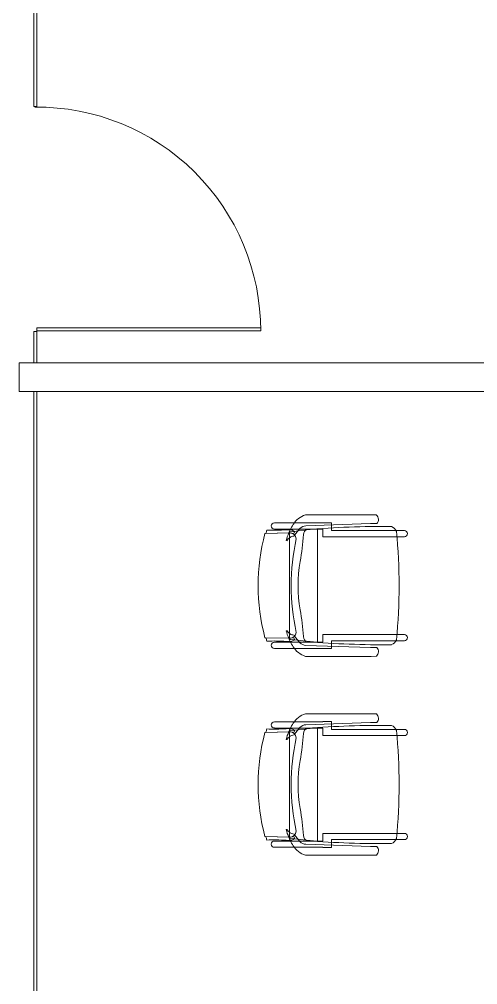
# Model space of a CAD drawing. Header units: inches. Extents: x -1221 to 179, y -822 to 880.
# Drawn here: x -32.6 to 40.7, y -80.9 to 73.6 of the extents above; entities that cross this region are included whole.
import ezdxf

# ---------------------------------------------------------------- set-up
doc = ezdxf.new("R2010")
doc.units = ezdxf.units.IN
doc.header["$MEASUREMENT"] = 0
for name, color, linetype, lineweight in [('X1$0$A-DOOR', 31, 'Continuous', 13), ('X1$0$A-WALL', 113, 'Continuous', 9), ('X1$0$I-FURN', 30, 'Continuous', 9), ('X1$0$I-WALL', 2, 'Continuous', 9)]:
    doc.layers.add(name, color=color, linetype=linetype, lineweight=lineweight)

# ---------------------------------------------------------------- blocks, each defined once
blk = doc.blocks.new('X1$0$F-Haworth_Chair_X99-Seminar - X99 Seminar Chair with Glides-V14-FIRST FLOOR POWER _ SIGNAL')
at = {"layer": 'X1$0$I-FURN'}
for p, q in [((-8.82, 9.44), (-8.82, 10.78)), ((-8.82, -0.89), (-8.82, 9.44)), ((-7.83, 10.78), (-7.83, 9.57)), ((-7.83, 9.57), (-7.83, -2.27)), ((7.83, 9.57), (7.83, 10.78)), ((7.83, -2.27), (7.83, 9.57)), ((8.82, 10.78), (8.82, 9.44)), ((8.82, 9.44), (8.82, -0.89)), ((-11.32, 5.48), (-11.3, 6.32)), ((-9.92, 6.36), (-9.92, 5.36)), ((9.92, 5.36), (9.92, 6.36)), ((11.3, 6.32), (11.32, 5.48)), ((-11.32, -5.06), (-11.32, 5.48)), ((-9.92, 5.36), (-9.57, -4.97)), ((9.57, -4.97), (9.92, 5.36)), ((11.32, 5.48), (11.32, -5.06)), ((-10.07, -0.89), (-9.71, -0.89)), ((-10.07, -2.27), (-10.07, -0.89)), ((-9.71, -0.89), (-9.2, -0.89)), ((-9.2, -0.89), (-8.82, -0.89)), ((8.82, -0.89), (9.2, -0.89)), ((9.2, -0.89), (9.71, -0.89)), ((9.71, -0.89), (10.07, -0.89)), ((10.07, -0.89), (10.07, -2.27)), ((-10.04, -2.27), (-10.07, -2.27)), ((-10.04, -4.99), (-10.04, -2.27)), ((-9.04, -2.27), (-9.04, -3.12)), ((-7.83, -2.27), (-9.04, -2.27)), ((9.04, -2.27), (7.83, -2.27)), ((9.04, -3.12), (9.04, -2.27)), ((10.04, -2.27), (10.04, -4.99)), ((10.07, -2.27), (10.04, -2.27)), ((-9.07, -3.12), (9.07, -3.12)), ((-9.07, -3.2), (-9.07, -3.12)), ((-8.9, -4.8), (-9.07, -3.2)), ((-9.04, -3.12), (-9.04, -3.43)), ((-9.04, -3.43), (-9.04, -3.61)), ((-9.04, -3.62), (-9.04, -5.99)), ((9.07, -3.2), (8.9, -4.8)), ((9.04, -3.43), (9.04, -3.12)), ((9.04, -3.61), (9.04, -3.43)), ((9.04, -5.99), (9.04, -3.62)), ((9.07, -3.12), (9.07, -3.2)), ((-10.04, -6.81), (-10.04, -5)), ((-9.13, -5.92), (-8.07, -6.77)), ((-9.04, -5.99), (-9.04, -7.4)), ((-8.88, -4.99), (-8.89, -4.91)), ((-8.75, -6.22), (-8.88, -4.99)), ((8.07, -6.77), (9.13, -5.92)), ((8.88, -4.99), (8.75, -6.22)), ((8.89, -4.91), (8.88, -4.99)), ((9.04, -7.4), (9.04, -5.99)), ((10.04, -5), (10.04, -6.81)), ((-10.04, -10.02), (-10.04, -6.81)), ((-9.04, -7.4), (-9.04, -10.02)), ((-8.68, -6.87), (-8.75, -6.22)), ((-8.62, -7.42), (-8.68, -6.87)), ((-8.6, -7.6), (-8.62, -7.43)), ((-8.61, -6.81), (-8.23, -6.95)), ((-8.49, -7.6), (-8.56, -7.6)), ((-8.42, -7.57), (-8.34, -11.37)), ((-8.34, -11.52), (-8.42, -7.57)), ((-7.65, -7.6), (-8.4, -7.6)), ((-8.03, -6.81), (-7.95, -6.87)), ((7.65, -7.6), (-7.65, -7.6)), ((8.4, -7.6), (7.65, -7.6)), ((7.95, -6.87), (8.03, -6.81)), ((8.23, -6.95), (8.61, -6.81)), ((8.34, -11.37), (8.42, -7.57)), ((8.42, -7.57), (8.34, -11.52)), ((8.56, -7.6), (8.49, -7.6)), ((8.62, -7.43), (8.6, -7.6)), ((8.68, -6.87), (8.62, -7.42)), ((8.75, -6.22), (8.68, -6.87)), ((9.04, -10.02), (9.04, -7.4)), ((10.04, -6.81), (10.04, -10.02)), ((-7.18, -7.99), (-7.21, -8.13)), ((7.21, -8.13), (7.18, -7.99))]:
    blk.add_line(p, q, dxfattribs=at)
for centre, radius, start, end in [((-8.32, 10.78), 0.495, 0, 180), ((8.32, 10.78), 0.495, 0, 180), ((-8.21, 8.28), 1.31, 110.0433, 159.9567), ((0, -75.01), 84.96, 84.1475, 95.8525), ((8.21, 8.28), 1.31, 20.0433, 69.9567), ((144.06, 7.32), 153.52, 179.4749, 184.5213), ((-144.06, 7.32), 153.52, 355.4787, 0.5251), ((-10.58, 5.68), 0.956, 45.8901, 138.1099), ((10.58, 5.68), 0.956, 41.8901, 134.1099), ((-7.87, -3.92), 3.63, 198.1789, 238.0478), ((-8.18, -4.9), 1.39, 182.8013, 227.1078), ((-8.24, -4.59), 0.763, 194.2338, 275.7662), ((-11.32, -48.08), 42.84, 79.9767, 85.7699), ((0, 15.97), 22.19, 259.9767, 280.0233), ((11.32, -48.08), 42.84, 94.2301, 100.0233), ((8.24, -4.59), 0.763, 264.2338, 345.7662), ((8.18, -4.9), 1.39, 312.8922, 357.1987), ((7.87, -3.92), 3.63, 301.9522, 341.8211), ((-4.71, 1.15), 9.61, 238.0478, 243.9964), ((-5.2, -7.86), 3.74, 170.0936, 184.0143), ((-4.71, 1.15), 9.61, 243.9964, 246.4906), ((-8.28, -7.33), 0.613, 122.5427, 170.0936), ((-4.71, 1.15), 9.61, 246.6393, 247.073), ((-7.37, -7.55), 1.05, 95.9554, 181.1786), ((-7.37, -7.55), 1.05, 145.2002, 181.1786), ((-4.71, 1.15), 9.61, 247.2631, 254.9334), ((-6.55, -6.76), 1.38, 185.0878, 212.4248), ((-6.55, -6.76), 1.38, 214.0187, 242.9497), ((0, 26.49), 33.83, 257.2285, 282.7715), ((6.55, -6.76), 1.38, 297.0503, 325.9813), ((4.71, 1.15), 9.61, 285.0666, 292.7369), ((7.37, -7.55), 1.05, 358.8214, 84.0446), ((6.55, -6.76), 1.38, 327.5752, 354.9122), ((7.37, -7.55), 1.05, 358.8214, 34.7998), ((4.71, 1.15), 9.61, 292.927, 293.3607), ((4.71, 1.15), 9.61, 293.5094, 296.0036), ((8.28, -7.33), 0.613, 9.9064, 57.4573), ((5.2, -7.86), 3.74, 355.9857, 9.9064), ((4.71, 1.15), 9.61, 296.0036, 301.9522), ((-36.06, -10.03), 27.2, 357.4882, 4.0143), ((36.06, -10.03), 27.2, 175.9857, 182.5118), ((-9.54, -10.02), 0.498, 180, 0), ((9.54, -10.02), 0.498, 180, 0), ((0, 20.73), 33.17, 254.4478, 255.4234), ((0, 20.29), 32.89, 255.304, 284.6925), ((0, 20.73), 33.17, 284.5766, 285.5522)]:
    blk.add_arc(centre, radius, start, end, dxfattribs=at)
blk = doc.blocks.new('X1$0$F-Haworth_Chair_X99-Seminar - X99 Seminar Chair with Glides-V15-FIRST FLOOR POWER _ SIGNAL')
at = {"layer": 'X1$0$I-FURN'}
for p, q in [((-8.82, 9.44), (-8.82, 10.78)), ((-8.82, -0.89), (-8.82, 9.44)), ((-7.83, 10.78), (-7.83, 9.57)), ((-7.83, 9.57), (-7.83, -2.27)), ((7.83, 9.57), (7.83, 10.78)), ((7.83, -2.27), (7.83, 9.57)), ((8.82, 10.78), (8.82, 9.44)), ((8.82, 9.44), (8.82, -0.89)), ((-11.32, 5.48), (-11.3, 6.32)), ((-9.92, 6.36), (-9.92, 5.36)), ((9.92, 5.36), (9.92, 6.36)), ((11.3, 6.32), (11.32, 5.48)), ((-11.32, -5.06), (-11.32, 5.48)), ((-9.92, 5.36), (-9.57, -4.97)), ((9.57, -4.97), (9.92, 5.36)), ((11.32, 5.48), (11.32, -5.06)), ((-10.07, -0.89), (-9.71, -0.89)), ((-10.07, -2.27), (-10.07, -0.89)), ((-9.71, -0.89), (-9.2, -0.89)), ((-9.2, -0.89), (-8.82, -0.89)), ((8.82, -0.89), (9.2, -0.89)), ((9.2, -0.89), (9.71, -0.89)), ((9.71, -0.89), (10.07, -0.89)), ((10.07, -0.89), (10.07, -2.27)), ((-10.04, -2.27), (-10.07, -2.27)), ((-10.04, -4.99), (-10.04, -2.27)), ((-9.04, -2.27), (-9.04, -3.12)), ((-7.83, -2.27), (-9.04, -2.27)), ((9.04, -2.27), (7.83, -2.27)), ((9.04, -3.12), (9.04, -2.27)), ((10.04, -2.27), (10.04, -4.99)), ((10.07, -2.27), (10.04, -2.27)), ((-9.07, -3.12), (9.07, -3.12)), ((-9.07, -3.2), (-9.07, -3.12)), ((-8.9, -4.8), (-9.07, -3.2)), ((-9.04, -3.12), (-9.04, -3.43)), ((-9.04, -3.43), (-9.04, -3.61)), ((-9.04, -3.62), (-9.04, -5.99)), ((9.07, -3.2), (8.9, -4.8)), ((9.04, -3.43), (9.04, -3.12)), ((9.04, -3.61), (9.04, -3.43)), ((9.04, -5.99), (9.04, -3.62)), ((9.07, -3.12), (9.07, -3.2)), ((-10.04, -6.81), (-10.04, -5)), ((-9.13, -5.92), (-8.07, -6.77)), ((-9.04, -5.99), (-9.04, -7.4)), ((-8.88, -4.99), (-8.89, -4.91)), ((-8.75, -6.22), (-8.88, -4.99)), ((8.07, -6.77), (9.13, -5.92)), ((8.88, -4.99), (8.75, -6.22)), ((8.89, -4.91), (8.88, -4.99)), ((9.04, -7.4), (9.04, -5.99)), ((10.04, -5), (10.04, -6.81)), ((-10.04, -10.02), (-10.04, -6.81)), ((-9.04, -7.4), (-9.04, -10.02)), ((-8.68, -6.87), (-8.75, -6.22)), ((-8.62, -7.42), (-8.68, -6.87)), ((-8.6, -7.6), (-8.62, -7.43)), ((-8.61, -6.81), (-8.23, -6.95)), ((-8.49, -7.6), (-8.56, -7.6)), ((-8.42, -7.57), (-8.34, -11.37)), ((-8.34, -11.52), (-8.42, -7.57)), ((-7.65, -7.6), (-8.4, -7.6)), ((-8.03, -6.81), (-7.95, -6.87)), ((7.65, -7.6), (-7.65, -7.6)), ((8.4, -7.6), (7.65, -7.6)), ((7.95, -6.87), (8.03, -6.81)), ((8.23, -6.95), (8.61, -6.81)), ((8.34, -11.37), (8.42, -7.57)), ((8.42, -7.57), (8.34, -11.52)), ((8.56, -7.6), (8.49, -7.6)), ((8.62, -7.43), (8.6, -7.6)), ((8.68, -6.87), (8.62, -7.42)), ((8.75, -6.22), (8.68, -6.87)), ((9.04, -10.02), (9.04, -7.4)), ((10.04, -6.81), (10.04, -10.02)), ((-7.18, -7.99), (-7.21, -8.13)), ((7.21, -8.13), (7.18, -7.99))]:
    blk.add_line(p, q, dxfattribs=at)
for centre, radius, start, end in [((-8.32, 10.78), 0.495, 0, 180), ((8.32, 10.78), 0.495, 0, 180), ((-8.21, 8.28), 1.31, 110.0433, 159.9567), ((0, -75.01), 84.96, 84.1475, 95.8525), ((8.21, 8.28), 1.31, 20.0433, 69.9567), ((144.06, 7.32), 153.52, 179.4749, 184.5213), ((-144.06, 7.32), 153.52, 355.4787, 0.5251), ((-10.58, 5.68), 0.956, 45.8901, 138.1099), ((10.58, 5.68), 0.956, 41.8901, 134.1099), ((-7.87, -3.92), 3.63, 198.1789, 238.0478), ((-8.18, -4.9), 1.39, 182.8013, 227.1078), ((-8.24, -4.59), 0.763, 194.2338, 275.7662), ((-11.32, -48.08), 42.84, 79.9767, 85.7699), ((0, 15.97), 22.19, 259.9767, 280.0233), ((11.32, -48.08), 42.84, 94.2301, 100.0233), ((8.24, -4.59), 0.763, 264.2338, 345.7662), ((8.18, -4.9), 1.39, 312.8922, 357.1987), ((7.87, -3.92), 3.63, 301.9522, 341.8211), ((-4.71, 1.15), 9.61, 238.0478, 243.9964), ((-5.2, -7.86), 3.74, 170.0936, 184.0143), ((-4.71, 1.15), 9.61, 243.9964, 246.4906), ((-8.28, -7.33), 0.613, 122.5427, 170.0936), ((-4.71, 1.15), 9.61, 246.6393, 246.987), ((-7.37, -7.55), 1.05, 95.9554, 181.1786), ((-7.37, -7.55), 1.05, 145.2002, 181.1786), ((-4.71, 1.15), 9.61, 247.2631, 254.9334), ((-6.55, -6.76), 1.38, 185.0878, 212.4248), ((-6.55, -6.76), 1.38, 214.0187, 242.9497), ((0, 26.49), 33.83, 257.2285, 282.7715), ((6.55, -6.76), 1.38, 297.0503, 325.9813), ((4.71, 1.15), 9.61, 285.0666, 292.7369), ((7.37, -7.55), 1.05, 358.8214, 84.0446), ((6.55, -6.76), 1.38, 327.5752, 354.9122), ((7.37, -7.55), 1.05, 358.8214, 34.7998), ((4.71, 1.15), 9.61, 292.927, 293.3607), ((4.71, 1.15), 9.61, 293.5094, 296.0036), ((8.28, -7.33), 0.613, 9.9064, 57.4573), ((5.2, -7.86), 3.74, 355.9857, 9.9064), ((4.71, 1.15), 9.61, 296.0036, 301.9522), ((-36.06, -10.03), 27.2, 357.4882, 4.0143), ((36.06, -10.03), 27.2, 175.9857, 182.5118), ((-9.54, -10.02), 0.498, 180, 0), ((9.54, -10.02), 0.498, 180, 0), ((0, 20.73), 33.17, 254.4478, 255.4234), ((0, 20.29), 32.89, 255.304, 284.6925), ((0, 20.73), 33.17, 284.5766, 285.5522)]:
    blk.add_arc(centre, radius, start, end, dxfattribs=at)
blk = doc.blocks.new('X1$0$Single Glass Door - 36_ x 84_-5046140-FIRST FLOOR POWER _ SIGNAL')
at = {"layer": 'X1$0$A-DOOR', "lineweight": 20}
for p, q in [((17.40625, 36.0625), (17.40625, 0.25)), ((17.90625, 36.0625), (17.40625, 36.0625)), ((17.90625, 0.25), (17.90625, 36.0625)), ((17.40625, 0.25), (17.90625, 0.25))]:
    blk.add_line(p, q, dxfattribs=at)
at = {"layer": 'X1$0$A-DOOR', "lineweight": 9}
blk.add_arc((17.90625, 0.25), 35.8125, 90, 180.5, dxfattribs=at)
blk = doc.blocks.new('X1')
at = {"layer": 'X1$0$A-WALL', "lineweight": 13}
for p, q in [((132.07, 18.61), (-32.61, 18.61)), ((-32.61, 18.61), (-32.61, 13.99)), ((-32.61, 13.99), (132.07, 13.99))]:
    blk.add_line(p, q, dxfattribs=at)
at = {"layer": 'X1$0$I-WALL', "lineweight": 13}
for p, q in [((-30.3, 233.76), (-30.3, 59.61)), ((-29.8, 59.61), (-29.8, 233.76)), ((-30.3, 59.61), (-29.8, 59.61)), ((-29.8, 23.61), (-30.3, 23.61)), ((-30.3, 23.61), (-30.3, 18.61)), ((-29.8, 18.61), (-29.8, 23.61)), ((-30.3, 13.99), (-30.3, -118.94)), ((-29.8, -118.94), (-29.8, 13.99))]:
    blk.add_line(p, q, dxfattribs=at)
at = {"layer": 'X1$0$A-DOOR', "rotation": 269.9999999999999}
blk.add_blockref('X1$0$Single Glass Door - 36_ x 84_-5046140-FIRST FLOOR POWER _ SIGNAL', (-30.05, 41.61), dxfattribs=at)
at = {"layer": 'X1$0$I-FURN', "rotation": 270.0000000000002}
for name, p in [('X1$0$F-Haworth_Chair_X99-Seminar - X99 Seminar Chair with Glides-V15-FIRST FLOOR POWER _ SIGNAL', (18.21, -17.04)), ('X1$0$F-Haworth_Chair_X99-Seminar - X99 Seminar Chair with Glides-V14-FIRST FLOOR POWER _ SIGNAL', (18.21, -48.86))]:
    blk.add_blockref(name, p, dxfattribs=at)

msp = doc.modelspace()

# ---------------------------------------------------------------- block references
at = {"color": 253}
msp.add_blockref('X1', (0, 0), dxfattribs=at)

doc.saveas('drawing.dxf')
